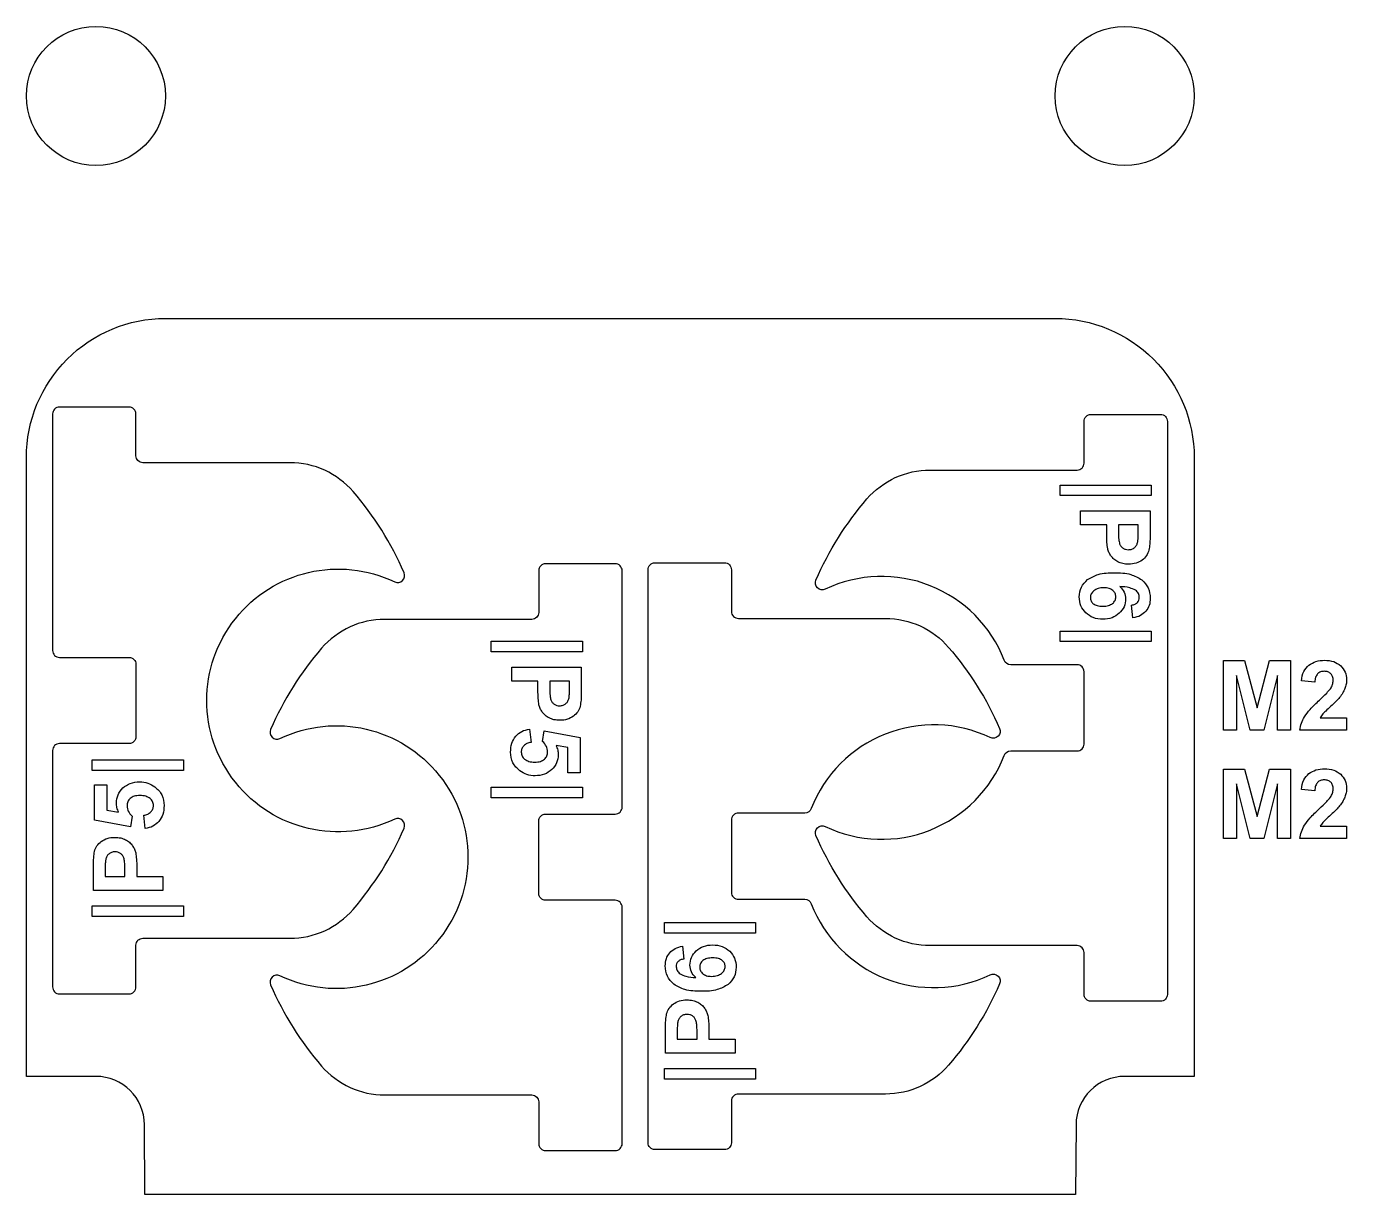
# Model space of a CAD drawing. Header units: millimetres. Extents: x -70 to 176, y 0 to 213.
# Drawn here: x -21 to 26.48, y 39.5 to 81.5 of the extents above; entities that cross this region are included whole.
import ezdxf

# ---------------------------------------------------------------- set-up
doc = ezdxf.new("R2010")
doc.units = ezdxf.units.MM
doc.layers.get('0').update_dxf_attribs({"linetype": 'CONTINUOUS'})

msp = doc.modelspace()

# ---------------------------------------------------------------- linework, layer by layer
for p, q in [((16.911, 63.576), (16.911, 64.081)), ((16.911, 64.081), (19.411, 64.081)), ((19.411, 64.081), (19.411, 63.271)), ((17.854, 63.576), (16.911, 63.576)), ((17.854, 63.247), (17.854, 63.576)), ((18.988, 63.576), (18.278, 63.576)), ((18.278, 63.576), (18.278, 63.3)), ((18.988, 63.332), (18.988, 63.576)), ((18.799, 60.233), (18.747, 60.697)), ((-3.544, 57.963), (-3.544, 58.468)), ((-3.544, 58.468), (-1.044, 58.468)), ((-1.044, 58.468), (-1.044, 57.658)), ((-2.601, 57.963), (-3.544, 57.963)), ((-2.601, 57.634), (-2.601, 57.963)), ((-1.467, 57.963), (-2.176, 57.963)), ((-2.176, 57.963), (-2.176, 57.687)), ((-1.467, 57.719), (-1.467, 57.963)), ((25.335, 57.923), (24.858, 57.971)), ((25.53, 56.646), (26.481, 56.646)), ((26.481, 56.646), (26.481, 56.201)), ((-2.901, 56.237), (-2.851, 55.76)), ((-2.435, 55.791), (-2.379, 56.179)), ((-2.379, 56.179), (-1.078, 55.934)), ((26.481, 56.201), (24.802, 56.201)), ((-1.526, 55.571), (-1.951, 55.646)), ((-1.526, 54.667), (-1.526, 55.571)), ((-1.078, 55.934), (-1.078, 54.667)), ((-1.078, 54.667), (-1.526, 54.667)), ((-18.555, 52.963), (-18.555, 54.23)), ((-18.555, 54.23), (-18.107, 54.23)), ((-18.107, 54.23), (-18.107, 53.326)), ((25.335, 54.021), (24.858, 54.069)), ((-18.107, 53.326), (-17.682, 53.251)), ((-17.254, 52.717), (-18.555, 52.963)), ((-17.198, 53.106), (-17.254, 52.717)), ((-16.732, 52.659), (-16.782, 53.137)), ((25.53, 52.744), (26.481, 52.744)), ((26.481, 52.744), (26.481, 52.299)), ((26.481, 52.299), (24.802, 52.299)), ((-18.589, 50.429), (-18.589, 51.239)), ((-18.167, 51.177), (-18.167, 50.934)), ((-18.167, 50.934), (-17.457, 50.934)), ((-17.457, 50.934), (-17.457, 51.21)), ((-17.032, 51.263), (-17.032, 50.934)), ((-17.032, 50.934), (-16.089, 50.934)), ((-16.089, 50.934), (-16.089, 50.429)), ((-16.089, 50.429), (-18.589, 50.429)), ((2.599, 48.433), (2.65, 47.969)), ((1.986, 44.585), (1.986, 45.395)), ((2.409, 45.334), (2.409, 45.09)), ((3.119, 45.09), (3.119, 45.366)), ((3.543, 45.419), (3.543, 45.09)), ((2.409, 45.09), (3.119, 45.09)), ((3.543, 45.09), (4.486, 45.09)), ((4.486, 45.09), (4.486, 44.585)), ((4.486, 44.585), (1.986, 44.585))]:
    msp.add_line(p, q)
for points in [[(-16, 71), (16, 71, -0.414214), (21, 66), (21, 43.743), (18.505, 43.75, 0.413444), (16.75, 42.01), (16.736, 39.502), (0, 39.5), (-16.736, 39.502), (-16.75, 42.01, 0.413444), (-18.505, 43.75), (-21, 43.743), (-21, 66, -0.414214)], [(-9.249, 49.756, 0.075336), (-7.416, 52.674, 0.693736), (-7.753, 52.999, -1.584018), (-7.753, 61.531, 0.693736), (-7.416, 61.856, 0.075336), (-9.249, 64.774, 0.218201), (-11.522, 65.815), (-16.81, 65.815, -0.414214), (-17.06, 66.065), (-17.06, 67.565, 0.414214), (-17.31, 67.815), (-19.81, 67.815, 0.414214), (-20.06, 67.565), (-20.06, 59.065, 0.414214), (-19.81, 58.815), (-17.31, 58.815, -0.414214), (-17.06, 58.565), (-17.06, 55.965, -0.414214), (-17.31, 55.715), (-19.81, 55.715, 0.414214), (-20.06, 55.465), (-20.06, 46.965, 0.414214), (-19.81, 46.715), (-17.31, 46.715, 0.414214), (-17.06, 46.965), (-17.06, 48.465, -0.414214), (-16.81, 48.715), (-11.522, 48.715, 0.218201)], [(7.732, 52.734, 0.436161), (14.169, 55.29, -0.309498), (14.402, 55.45), (16.789, 55.45, 0.414214), (17.039, 55.7), (17.039, 58.3, 0.414214), (16.789, 58.55), (14.402, 58.55, -0.309498), (14.169, 58.71, 0.436161), (7.732, 61.266, -0.693736), (7.395, 61.591, -0.075336), (9.229, 64.509, -0.218201), (11.501, 65.55), (16.789, 65.55, 0.414214), (17.039, 65.8), (17.039, 67.3, -0.414214), (17.289, 67.55), (19.789, 67.55, -0.414214), (20.039, 67.3), (20.039, 46.7, -0.414214), (19.789, 46.45), (17.289, 46.45, -0.414214), (17.039, 46.7), (17.039, 48.2, 0.414214), (16.789, 48.45), (11.501, 48.45, -0.218201), (9.229, 49.491, -0.075336), (7.395, 52.409, -0.693736)], [(13.665, 55.932, 0.436161), (7.229, 53.376, -0.309498), (6.995, 53.216), (4.608, 53.216, 0.414214), (4.358, 52.966), (4.358, 50.366, 0.414214), (4.608, 50.116), (6.995, 50.116, -0.309498), (7.229, 49.956, 0.436161), (13.665, 47.4, -0.693736), (14.002, 47.075, -0.075336), (12.169, 44.157, -0.218201), (9.896, 43.116), (4.608, 43.116, 0.414214), (4.358, 42.866), (4.358, 41.366, -0.414214), (4.108, 41.116), (1.608, 41.116, -0.414214), (1.358, 41.366), (1.358, 61.966, -0.414214), (1.608, 62.216), (4.108, 62.216, -0.414214), (4.358, 61.966), (4.358, 60.466, 0.414214), (4.608, 60.216), (9.896, 60.216, -0.218201), (12.169, 59.175, -0.075336), (14.002, 56.257, -0.693736)], [(-10.384, 59.141, 0.075336), (-12.217, 56.223, 0.693736), (-11.881, 55.898, -1.584018), (-11.881, 47.366, 0.693736), (-12.217, 47.041, 0.075336), (-10.384, 44.123, 0.218201), (-8.112, 43.082), (-2.824, 43.082, -0.414214), (-2.574, 42.832), (-2.574, 41.332, 0.414214), (-2.324, 41.082), (0.176, 41.082, 0.414214), (0.426, 41.332), (0.426, 49.832, 0.414214), (0.176, 50.082), (-2.324, 50.082, -0.414214), (-2.574, 50.332), (-2.574, 52.932, -0.414214), (-2.324, 53.182), (0.176, 53.182, 0.414214), (0.426, 53.432), (0.426, 61.932, 0.414214), (0.176, 62.182), (-2.324, 62.182, 0.414214), (-2.574, 61.932), (-2.574, 60.432, -0.414214), (-2.824, 60.182), (-8.112, 60.182, 0.218201)]]:
    msp.add_lwpolyline(points, format="xyb", close=True)
for points in [[(19.453, 64.631), (16.176, 64.631), (16.176, 65.012), (19.453, 65.012)], [(-1.001, 59.019), (-4.279, 59.019), (-4.279, 59.399), (-1.001, 59.399)], [(19.453, 59.383), (16.176, 59.383), (16.176, 59.763), (19.453, 59.763)], [(22.522, 58.169), (22.522, 56.201), (22.053, 56.201), (22.053, 58.701), (22.808, 58.701), (23.262, 56.996), (23.71, 58.701), (24.467, 58.701), (24.467, 56.201), (23.998, 56.201), (23.998, 58.169), (23.502, 56.201), (23.016, 56.201)], [(-18.632, 55.127), (-15.354, 55.127), (-15.354, 54.747), (-18.632, 54.747)], [(22.522, 54.267), (22.522, 52.299), (22.053, 52.299), (22.053, 54.799), (22.808, 54.799), (23.262, 53.094), (23.71, 54.799), (24.467, 54.799), (24.467, 52.299), (23.998, 52.299), (23.998, 54.267), (23.502, 52.299), (23.016, 52.299)], [(-1.001, 53.77), (-4.279, 53.77), (-4.279, 54.15), (-1.001, 54.15)], [(-18.632, 49.878), (-15.354, 49.878), (-15.354, 49.498), (-18.632, 49.498)], [(1.944, 49.284), (5.221, 49.284), (5.221, 48.903), (1.944, 48.903)], [(1.944, 44.035), (5.221, 44.035), (5.221, 43.654), (1.944, 43.654)]]:
    msp.add_lwpolyline(points, close=True)
for centre in [(-18.5, 79), (18.5, 79)]:
    msp.add_circle(centre, 2.5)
for points, knots in [([(17.89, 62.723), (17.879, 62.797), (17.855, 62.97), (17.854, 63.146), (17.854, 63.247)], [0, 0, 0, 0, 0.02228897, 0.05252903, 0.05252903, 0.05252903, 0.05252903]), ([(18.278, 63.3), (18.278, 63.216), (18.277, 63.082), (18.306, 62.95), (18.318, 62.901)], [0, 0, 0, 0, 0.02491697, 0.0402094, 0.0402094, 0.0402094, 0.0402094]), ([(18.971, 62.969), (18.976, 63.014), (18.989, 63.135), (18.988, 63.256), (18.988, 63.332)], [0, 0, 0, 0, 0.01365994, 0.03638733, 0.03638733, 0.03638733, 0.03638733]), ([(19.411, 63.271), (19.412, 63.144), (19.413, 62.942), (19.384, 62.744), (19.373, 62.67)], [0, 0, 0, 0, 0.03804021, 0.06021807, 0.06021807, 0.06021807, 0.06021807]), ([(18.008, 62.461), (17.981, 62.504), (17.929, 62.585), (17.902, 62.678), (17.89, 62.723)], [0, 0, 0, 0, 0.01496233, 0.02887549, 0.02887549, 0.02887549, 0.02887549]), ([(18.318, 62.901), (18.332, 62.869), (18.361, 62.807), (18.414, 62.764), (18.44, 62.743)], [0, 0, 0, 0, 0.0102881, 0.02022628, 0.02022628, 0.02022628, 0.02022628]), ([(18.44, 62.743), (18.47, 62.726), (18.53, 62.692), (18.599, 62.688), (18.635, 62.686)], [0, 0, 0, 0, 0.01000234, 0.02050238, 0.02050238, 0.02050238, 0.02050238]), ([(18.635, 62.686), (18.678, 62.689), (18.761, 62.694), (18.828, 62.743), (18.86, 62.766)], [0, 0, 0, 0, 0.01260906, 0.02432942, 0.02432942, 0.02432942, 0.02432942]), ([(18.86, 62.766), (18.887, 62.795), (18.941, 62.853), (18.961, 62.93), (18.971, 62.969)], [0, 0, 0, 0, 0.01159194, 0.02345664, 0.02345664, 0.02345664, 0.02345664]), ([(18.255, 62.249), (18.206, 62.278), (18.111, 62.334), (18.042, 62.42), (18.008, 62.461)], [0, 0, 0, 0, 0.0169151, 0.03276119, 0.03276119, 0.03276119, 0.03276119]), ([(18.642, 62.166), (18.57, 62.168), (18.436, 62.173), (18.312, 62.225), (18.255, 62.249)], [0, 0, 0, 0, 0.02129135, 0.03990052, 0.03990052, 0.03990052, 0.03990052]), ([(19.129, 62.311), (19.058, 62.268), (18.909, 62.178), (18.734, 62.17), (18.642, 62.166)], [0, 0, 0, 0, 0.02417586, 0.05151041, 0.05151041, 0.05151041, 0.05151041]), ([(19.373, 62.67), (19.348, 62.601), (19.298, 62.46), (19.186, 62.361), (19.129, 62.311)], [0, 0, 0, 0, 0.02166575, 0.04414519, 0.04414519, 0.04414519, 0.04414519]), ([(17.162, 61.613), (17.289, 61.684), (17.587, 61.85), (17.93, 61.854), (18.127, 61.857)], [0, 0, 0, 0, 0.0429103, 0.1008505, 0.1008505, 0.1008505, 0.1008505]), ([(18.127, 61.857), (18.329, 61.854), (18.682, 61.849), (18.987, 61.677), (19.117, 61.603)], [0, 0, 0, 0, 0.0594722, 0.1037321, 0.1037321, 0.1037321, 0.1037321]), ([(16.868, 60.991), (16.881, 61.111), (16.905, 61.353), (17.077, 61.526), (17.162, 61.613)], [0, 0, 0, 0, 0.03526542, 0.07072032, 0.07072032, 0.07072032, 0.07072032]), ([(17.753, 61.32), (17.682, 61.317), (17.552, 61.312), (17.442, 61.244), (17.393, 61.212)], [0, 0, 0, 0, 0.02087186, 0.0382252, 0.0382252, 0.0382252, 0.0382252]), ([(18.073, 61.224), (18.029, 61.252), (17.933, 61.314), (17.817, 61.318), (17.753, 61.32)], [0, 0, 0, 0, 0.01520119, 0.03392074, 0.03392074, 0.03392074, 0.03392074]), ([(18.891, 61.229), (18.822, 61.261), (18.643, 61.344), (18.444, 61.354), (18.323, 61.361)], [0, 0, 0, 0, 0.02268979, 0.05876223, 0.05876223, 0.05876223, 0.05876223]), ([(18.323, 61.361), (18.384, 61.298), (18.506, 61.174), (18.525, 61.001), (18.534, 60.916)], [0, 0, 0, 0, 0.02558779, 0.05058199, 0.05058199, 0.05058199, 0.05058199]), ([(19.117, 61.603), (19.206, 61.511), (19.384, 61.327), (19.409, 61.072), (19.421, 60.943)], [0, 0, 0, 0, 0.03702895, 0.07459568, 0.07459568, 0.07459568, 0.07459568]), ([(17.1, 60.413), (17.032, 60.494), (16.894, 60.662), (16.877, 60.879), (16.868, 60.991)], [0, 0, 0, 0, 0.03103943, 0.0636615, 0.0636615, 0.0636615, 0.0636615]), ([(17.393, 61.212), (17.355, 61.177), (17.285, 61.109), (17.272, 61.012), (17.265, 60.967)], [0, 0, 0, 0, 0.01494299, 0.02836977, 0.02836977, 0.02836977, 0.02836977]), ([(17.265, 60.967), (17.27, 60.924), (17.279, 60.838), (17.339, 60.776), (17.37, 60.745)], [0, 0, 0, 0, 0.01246728, 0.02513188, 0.02513188, 0.02513188, 0.02513188]), ([(18.068, 60.752), (18.101, 60.785), (18.166, 60.852), (18.176, 60.945), (18.181, 60.991)], [0, 0, 0, 0, 0.01370267, 0.02713622, 0.02713622, 0.02713622, 0.02713622]), ([(18.181, 60.991), (18.176, 61.035), (18.167, 61.125), (18.105, 61.191), (18.073, 61.224)], [0, 0, 0, 0, 0.01303156, 0.02639764, 0.02639764, 0.02639764, 0.02639764]), ([(18.534, 60.916), (18.524, 60.819), (18.504, 60.623), (18.372, 60.476), (18.306, 60.401)], [0, 0, 0, 0, 0.02844035, 0.05757029, 0.05757029, 0.05757029, 0.05757029]), ([(18.747, 60.697), (18.791, 60.704), (18.869, 60.716), (18.931, 60.764), (18.959, 60.786)], [0, 0, 0, 0, 0.01282169, 0.02327435, 0.02327435, 0.02327435, 0.02327435]), ([(19.027, 60.972), (19.021, 61.021), (19.007, 61.123), (18.93, 61.193), (18.891, 61.229)], [0, 0, 0, 0, 0.01441427, 0.02992719, 0.02992719, 0.02992719, 0.02992719]), ([(18.959, 60.786), (18.979, 60.812), (19.02, 60.867), (19.025, 60.936), (19.027, 60.972)], [0, 0, 0, 0, 0.00968897, 0.02018821, 0.02018821, 0.02018821, 0.02018821]), ([(19.421, 60.943), (19.416, 60.853), (19.405, 60.682), (19.308, 60.539), (19.262, 60.471)], [0, 0, 0, 0, 0.02633092, 0.05060556, 0.05060556, 0.05060556, 0.05060556]), ([(17.716, 60.187), (17.596, 60.195), (17.368, 60.209), (17.186, 60.347), (17.1, 60.413)], [0, 0, 0, 0, 0.03503035, 0.06686281, 0.06686281, 0.06686281, 0.06686281]), ([(17.37, 60.745), (17.414, 60.719), (17.519, 60.659), (17.641, 60.657), (17.711, 60.656)], [0, 0, 0, 0, 0.01525403, 0.03575285, 0.03575285, 0.03575285, 0.03575285]), ([(17.711, 60.656), (17.783, 60.658), (17.911, 60.66), (18.02, 60.724), (18.068, 60.752)], [0, 0, 0, 0, 0.02125915, 0.03752295, 0.03752295, 0.03752295, 0.03752295]), ([(18.306, 60.401), (18.222, 60.339), (18.047, 60.209), (17.829, 60.195), (17.716, 60.187)], [0, 0, 0, 0, 0.03070607, 0.06396667, 0.06396667, 0.06396667, 0.06396667]), ([(19.262, 60.471), (19.2, 60.414), (19.068, 60.293), (18.892, 60.254), (18.799, 60.233)], [0, 0, 0, 0, 0.02481317, 0.05288488, 0.05288488, 0.05288488, 0.05288488]), ([(24.858, 57.971), (24.876, 58.09), (24.908, 58.308), (25.058, 58.467), (25.126, 58.539)], [0, 0, 0, 0, 0.03510585, 0.06412971, 0.06412971, 0.06412971, 0.06412971]), ([(25.126, 58.539), (25.208, 58.589), (25.38, 58.694), (25.583, 58.705), (25.688, 58.711)], [0, 0, 0, 0, 0.02842843, 0.05967807, 0.05967807, 0.05967807, 0.05967807]), ([(25.688, 58.711), (25.802, 58.705), (26.016, 58.694), (26.189, 58.57), (26.27, 58.512)], [0, 0, 0, 0, 0.03341498, 0.0626465, 0.0626465, 0.0626465, 0.0626465]), ([(26.27, 58.512), (26.332, 58.441), (26.456, 58.298), (26.473, 58.11), (26.481, 58.015)], [0, 0, 0, 0, 0.02743159, 0.05518227, 0.05518227, 0.05518227, 0.05518227]), ([(25.438, 58.223), (25.411, 58.185), (25.35, 58.095), (25.341, 57.985), (25.335, 57.923)], [0, 0, 0, 0, 0.01390777, 0.03218833, 0.03218833, 0.03218833, 0.03218833]), ([(25.677, 58.314), (25.63, 58.311), (25.541, 58.305), (25.471, 58.25), (25.438, 58.223)], [0, 0, 0, 0, 0.01366022, 0.02607638, 0.02607638, 0.02607638, 0.02607638]), ([(25.914, 58.228), (25.882, 58.253), (25.812, 58.306), (25.723, 58.311), (25.677, 58.314)], [0, 0, 0, 0, 0.01211803, 0.02582416, 0.02582416, 0.02582416, 0.02582416]), ([(25.902, 57.688), (25.93, 57.736), (25.985, 57.826), (25.996, 57.932), (26.001, 57.981)], [0, 0, 0, 0, 0.01651125, 0.03129993, 0.03129993, 0.03129993, 0.03129993]), ([(26.001, 57.981), (25.998, 58.03), (25.994, 58.121), (25.94, 58.194), (25.914, 58.228)], [0, 0, 0, 0, 0.01433804, 0.02663695, 0.02663695, 0.02663695, 0.02663695]), ([(26.481, 58.015), (26.479, 57.96), (26.474, 57.85), (26.439, 57.746), (26.421, 57.694)], [0, 0, 0, 0, 0.01654706, 0.03285932, 0.03285932, 0.03285932, 0.03285932]), ([(-2.565, 57.111), (-2.575, 57.184), (-2.6, 57.358), (-2.6, 57.533), (-2.601, 57.634)], [0, 0, 0, 0, 0.02228897, 0.05252903, 0.05252903, 0.05252903, 0.05252903]), ([(-2.176, 57.687), (-2.177, 57.604), (-2.178, 57.469), (-2.148, 57.338), (-2.137, 57.288)], [0, 0, 0, 0, 0.02491697, 0.0402094, 0.0402094, 0.0402094, 0.0402094]), ([(-1.484, 57.356), (-1.479, 57.401), (-1.466, 57.522), (-1.466, 57.644), (-1.467, 57.719)], [0, 0, 0, 0, 0.01365994, 0.03638733, 0.03638733, 0.03638733, 0.03638733]), ([(-1.044, 57.658), (-1.043, 57.531), (-1.041, 57.33), (-1.071, 57.131), (-1.081, 57.058)], [0, 0, 0, 0, 0.03804021, 0.06021807, 0.06021807, 0.06021807, 0.06021807]), ([(25.504, 57.279), (25.594, 57.361), (25.734, 57.49), (25.857, 57.635), (25.902, 57.688)], [0, 0, 0, 0, 0.03639085, 0.05708948, 0.05708948, 0.05708948, 0.05708948]), ([(26.421, 57.694), (26.396, 57.641), (26.344, 57.527), (26.269, 57.427), (26.229, 57.374)], [0, 0, 0, 0, 0.01747406, 0.03738392, 0.03738392, 0.03738392, 0.03738392]), ([(-2.446, 56.849), (-2.474, 56.891), (-2.526, 56.973), (-2.552, 57.066), (-2.565, 57.111)], [0, 0, 0, 0, 0.01496233, 0.02887549, 0.02887549, 0.02887549, 0.02887549]), ([(-2.137, 57.288), (-2.122, 57.256), (-2.093, 57.194), (-2.04, 57.151), (-2.014, 57.13)], [0, 0, 0, 0, 0.0102881, 0.02022628, 0.02022628, 0.02022628, 0.02022628]), ([(-2.014, 57.13), (-1.985, 57.114), (-1.924, 57.079), (-1.855, 57.075), (-1.82, 57.073)], [0, 0, 0, 0, 0.01000234, 0.02050238, 0.02050238, 0.02050238, 0.02050238]), ([(-1.82, 57.073), (-1.777, 57.076), (-1.694, 57.081), (-1.627, 57.13), (-1.595, 57.153)], [0, 0, 0, 0, 0.01260906, 0.02432942, 0.02432942, 0.02432942, 0.02432942]), ([(-1.595, 57.153), (-1.568, 57.182), (-1.514, 57.24), (-1.494, 57.317), (-1.484, 57.356)], [0, 0, 0, 0, 0.01159194, 0.02345664, 0.02345664, 0.02345664, 0.02345664]), ([(-1.081, 57.058), (-1.106, 56.989), (-1.157, 56.848), (-1.269, 56.748), (-1.326, 56.698)], [0, 0, 0, 0, 0.02166575, 0.04414519, 0.04414519, 0.04414519, 0.04414519]), ([(24.965, 56.679), (25.031, 56.769), (25.19, 56.986), (25.388, 57.17), (25.504, 57.279)], [0, 0, 0, 0, 0.03320583, 0.08076133, 0.08076133, 0.08076133, 0.08076133]), ([(25.915, 57.055), (25.853, 56.998), (25.755, 56.909), (25.662, 56.814), (25.628, 56.779)], [0, 0, 0, 0, 0.02535236, 0.03986787, 0.03986787, 0.03986787, 0.03986787]), ([(26.229, 57.374), (26.189, 57.328), (26.091, 57.216), (25.981, 57.115), (25.915, 57.055)], [0, 0, 0, 0, 0.01820211, 0.044767, 0.044767, 0.044767, 0.044767]), ([(-2.2, 56.636), (-2.249, 56.665), (-2.344, 56.722), (-2.413, 56.807), (-2.446, 56.849)], [0, 0, 0, 0, 0.0169151, 0.03276119, 0.03276119, 0.03276119, 0.03276119]), ([(-1.813, 56.553), (-1.885, 56.555), (-2.019, 56.56), (-2.142, 56.612), (-2.2, 56.636)], [0, 0, 0, 0, 0.02129135, 0.03990052, 0.03990052, 0.03990052, 0.03990052]), ([(-1.326, 56.698), (-1.396, 56.656), (-1.546, 56.566), (-1.72, 56.557), (-1.813, 56.553)], [0, 0, 0, 0, 0.02417586, 0.05151041, 0.05151041, 0.05151041, 0.05151041]), ([(24.802, 56.201), (24.816, 56.284), (24.844, 56.453), (24.925, 56.603), (24.965, 56.679)], [0, 0, 0, 0, 0.02517647, 0.05086638, 0.05086638, 0.05086638, 0.05086638]), ([(25.628, 56.779), (25.609, 56.757), (25.573, 56.715), (25.544, 56.668), (25.53, 56.646)], [0, 0, 0, 0, 0.00868252, 0.01654578, 0.01654578, 0.01654578, 0.01654578]), ([(-3.401, 55.977), (-3.332, 56.042), (-3.191, 56.177), (-2.999, 56.217), (-2.901, 56.237)], [0, 0, 0, 0, 0.02790433, 0.05738376, 0.05738376, 0.05738376, 0.05738376]), ([(-3.586, 55.412), (-3.58, 55.52), (-3.569, 55.725), (-3.455, 55.896), (-3.401, 55.977)], [0, 0, 0, 0, 0.03176234, 0.06040899, 0.06040899, 0.06040899, 0.06040899]), ([(-3.108, 55.639), (-3.136, 55.604), (-3.19, 55.536), (-3.199, 55.45), (-3.203, 55.407)], [0, 0, 0, 0, 0.01294798, 0.02553594, 0.02553594, 0.02553594, 0.02553594]), ([(-2.851, 55.76), (-2.902, 55.751), (-2.998, 55.733), (-3.073, 55.669), (-3.108, 55.639)], [0, 0, 0, 0, 0.01507093, 0.02882651, 0.02882651, 0.02882651, 0.02882651]), ([(-2.253, 55.421), (-2.262, 55.489), (-2.281, 55.632), (-2.382, 55.736), (-2.435, 55.791)], [0, 0, 0, 0, 0.02009321, 0.04225919, 0.04225919, 0.04225919, 0.04225919]), ([(-1.951, 55.646), (-1.928, 55.593), (-1.882, 55.488), (-1.874, 55.374), (-1.871, 55.318)], [0, 0, 0, 0, 0.01727983, 0.03394235, 0.03394235, 0.03394235, 0.03394235]), ([(-3.256, 54.735), (-3.352, 54.825), (-3.548, 55.009), (-3.574, 55.276), (-3.586, 55.412)], [0, 0, 0, 0, 0.03825618, 0.07771557, 0.07771557, 0.07771557, 0.07771557]), ([(-3.203, 55.407), (-3.197, 55.359), (-3.186, 55.26), (-3.116, 55.189), (-3.081, 55.153)], [0, 0, 0, 0, 0.0141871, 0.02892179, 0.02892179, 0.02892179, 0.02892179]), ([(-3.081, 55.153), (-3.031, 55.123), (-2.919, 55.054), (-2.787, 55.051), (-2.713, 55.049)], [0, 0, 0, 0, 0.01716005, 0.03878273, 0.03878273, 0.03878273, 0.03878273]), ([(-2.713, 55.049), (-2.644, 55.051), (-2.519, 55.055), (-2.415, 55.122), (-2.368, 55.152)], [0, 0, 0, 0, 0.02030856, 0.03664588, 0.03664588, 0.03664588, 0.03664588]), ([(-2.368, 55.152), (-2.334, 55.19), (-2.266, 55.266), (-2.257, 55.368), (-2.253, 55.421)], [0, 0, 0, 0, 0.01468016, 0.02993947, 0.02993947, 0.02993947, 0.02993947]), ([(-1.871, 55.318), (-1.881, 55.216), (-1.9, 55.011), (-2.035, 54.856), (-2.103, 54.778)], [0, 0, 0, 0, 0.03002457, 0.06015237, 0.06015237, 0.06015237, 0.06015237]), ([(-2.705, 54.556), (-2.805, 54.563), (-3.003, 54.578), (-3.172, 54.683), (-3.256, 54.735)], [0, 0, 0, 0, 0.02954471, 0.0587, 0.0587, 0.0587, 0.0587]), ([(-2.103, 54.778), (-2.188, 54.713), (-2.366, 54.578), (-2.589, 54.564), (-2.705, 54.556)], [0, 0, 0, 0, 0.03140768, 0.06541454, 0.06541454, 0.06541454, 0.06541454]), ([(24.858, 54.069), (24.876, 54.188), (24.908, 54.406), (25.058, 54.565), (25.126, 54.637)], [0, 0, 0, 0, 0.03510585, 0.06412971, 0.06412971, 0.06412971, 0.06412971]), ([(25.126, 54.637), (25.208, 54.687), (25.38, 54.793), (25.583, 54.804), (25.688, 54.809)], [0, 0, 0, 0, 0.02842841, 0.05967805, 0.05967805, 0.05967805, 0.05967805]), ([(25.688, 54.809), (25.802, 54.803), (26.016, 54.793), (26.189, 54.668), (26.27, 54.61)], [0, 0, 0, 0, 0.03341498, 0.06264648, 0.06264648, 0.06264648, 0.06264648]), ([(26.27, 54.61), (26.332, 54.539), (26.456, 54.396), (26.473, 54.208), (26.481, 54.114)], [0, 0, 0, 0, 0.02743159, 0.05518227, 0.05518227, 0.05518227, 0.05518227]), ([(-17.53, 54.119), (-17.445, 54.184), (-17.267, 54.318), (-17.044, 54.333), (-16.928, 54.341)], [0, 0, 0, 0, 0.03140768, 0.06541454, 0.06541454, 0.06541454, 0.06541454]), ([(-16.928, 54.341), (-16.829, 54.334), (-16.63, 54.319), (-16.461, 54.214), (-16.378, 54.162)], [0, 0, 0, 0, 0.02954471, 0.0587, 0.0587, 0.0587, 0.0587]), ([(-16.378, 54.162), (-16.281, 54.072), (-16.085, 53.888), (-16.06, 53.621), (-16.047, 53.485)], [0, 0, 0, 0, 0.03825618, 0.07771557, 0.07771557, 0.07771557, 0.07771557]), ([(25.438, 54.322), (25.411, 54.283), (25.35, 54.193), (25.341, 54.084), (25.335, 54.021)], [0, 0, 0, 0, 0.01390777, 0.03218833, 0.03218833, 0.03218833, 0.03218833]), ([(25.677, 54.412), (25.63, 54.409), (25.541, 54.403), (25.471, 54.348), (25.438, 54.322)], [0, 0, 0, 0, 0.01366022, 0.02607638, 0.02607638, 0.02607638, 0.02607638]), ([(25.914, 54.326), (25.882, 54.351), (25.812, 54.404), (25.723, 54.409), (25.677, 54.412)], [0, 0, 0, 0, 0.01211801, 0.02582414, 0.02582414, 0.02582414, 0.02582414]), ([(26.001, 54.079), (25.998, 54.128), (25.994, 54.22), (25.94, 54.292), (25.914, 54.326)], [0, 0, 0, 0, 0.01433798, 0.02663693, 0.02663693, 0.02663693, 0.02663693]), ([(-17.762, 53.579), (-17.753, 53.681), (-17.733, 53.886), (-17.598, 54.041), (-17.53, 54.119)], [0, 0, 0, 0, 0.03002457, 0.06015237, 0.06015237, 0.06015237, 0.06015237]), ([(-17.265, 53.745), (-17.299, 53.707), (-17.367, 53.631), (-17.376, 53.528), (-17.38, 53.476)], [0, 0, 0, 0, 0.01468016, 0.02993947, 0.02993947, 0.02993947, 0.02993947]), ([(-16.92, 53.848), (-16.989, 53.846), (-17.114, 53.842), (-17.219, 53.775), (-17.265, 53.745)], [0, 0, 0, 0, 0.02030856, 0.03664588, 0.03664588, 0.03664588, 0.03664588]), ([(-16.552, 53.744), (-16.602, 53.774), (-16.714, 53.843), (-16.846, 53.846), (-16.92, 53.848)], [0, 0, 0, 0, 0.01716005, 0.03878273, 0.03878273, 0.03878273, 0.03878273]), ([(-16.43, 53.49), (-16.436, 53.538), (-16.447, 53.637), (-16.517, 53.708), (-16.552, 53.744)], [0, 0, 0, 0, 0.0141871, 0.02892179, 0.02892179, 0.02892179, 0.02892179]), ([(25.504, 53.377), (25.594, 53.459), (25.734, 53.588), (25.857, 53.733), (25.902, 53.786)], [0, 0, 0, 0, 0.03639083, 0.05708944, 0.05708944, 0.05708944, 0.05708944]), ([(25.902, 53.786), (25.93, 53.834), (25.985, 53.925), (25.996, 54.03), (26.001, 54.079)], [0, 0, 0, 0, 0.01651125, 0.03129999, 0.03129999, 0.03129999, 0.03129999]), ([(26.421, 53.792), (26.396, 53.739), (26.344, 53.625), (26.269, 53.526), (26.229, 53.472)], [0, 0, 0, 0, 0.01747406, 0.0373839, 0.0373839, 0.0373839, 0.0373839]), ([(26.481, 54.114), (26.479, 54.058), (26.474, 53.948), (26.439, 53.844), (26.421, 53.792)], [0, 0, 0, 0, 0.01654706, 0.03285932, 0.03285932, 0.03285932, 0.03285932]), ([(-17.682, 53.251), (-17.706, 53.304), (-17.751, 53.409), (-17.759, 53.523), (-17.762, 53.579)], [0, 0, 0, 0, 0.01727983, 0.03394235, 0.03394235, 0.03394235, 0.03394235]), ([(-17.38, 53.476), (-17.371, 53.408), (-17.352, 53.265), (-17.251, 53.161), (-17.198, 53.106)], [0, 0, 0, 0, 0.02009321, 0.04225919, 0.04225919, 0.04225919, 0.04225919]), ([(-16.782, 53.137), (-16.731, 53.146), (-16.635, 53.164), (-16.561, 53.228), (-16.525, 53.258)], [0, 0, 0, 0, 0.01507093, 0.02882651, 0.02882651, 0.02882651, 0.02882651]), ([(-16.525, 53.258), (-16.498, 53.292), (-16.443, 53.361), (-16.435, 53.447), (-16.43, 53.49)], [0, 0, 0, 0, 0.01294798, 0.02553594, 0.02553594, 0.02553594, 0.02553594]), ([(-16.047, 53.485), (-16.053, 53.377), (-16.064, 53.172), (-16.178, 53.001), (-16.233, 52.92)], [0, 0, 0, 0, 0.03176234, 0.06040899, 0.06040899, 0.06040899, 0.06040899]), ([(24.965, 52.777), (25.031, 52.867), (25.19, 53.085), (25.388, 53.269), (25.504, 53.377)], [0, 0, 0, 0, 0.03320591, 0.08076138, 0.08076138, 0.08076138, 0.08076138]), ([(26.229, 53.472), (26.189, 53.427), (26.091, 53.314), (25.981, 53.213), (25.915, 53.153)], [0, 0, 0, 0, 0.01820213, 0.044767, 0.044767, 0.044767, 0.044767]), ([(-16.233, 52.92), (-16.301, 52.855), (-16.443, 52.72), (-16.634, 52.68), (-16.732, 52.659)], [0, 0, 0, 0, 0.02790433, 0.05738376, 0.05738376, 0.05738376, 0.05738376]), ([(24.802, 52.299), (24.816, 52.383), (24.844, 52.551), (24.925, 52.701), (24.965, 52.777)], [0, 0, 0, 0, 0.02517644, 0.05086635, 0.05086635, 0.05086635, 0.05086635]), ([(25.628, 52.877), (25.609, 52.855), (25.573, 52.813), (25.544, 52.766), (25.53, 52.744)], [0, 0, 0, 0, 0.0086825, 0.01654578, 0.01654578, 0.01654578, 0.01654578]), ([(25.915, 53.153), (25.853, 53.097), (25.755, 53.007), (25.662, 52.912), (25.628, 52.877)], [0, 0, 0, 0, 0.0253524, 0.03986789, 0.03986789, 0.03986789, 0.03986789]), ([(-18.307, 52.199), (-18.237, 52.241), (-18.088, 52.331), (-17.913, 52.34), (-17.82, 52.344)], [0, 0, 0, 0, 0.02417586, 0.05151041, 0.05151041, 0.05151041, 0.05151041]), ([(-17.82, 52.344), (-17.749, 52.341), (-17.614, 52.337), (-17.491, 52.285), (-17.433, 52.26)], [0, 0, 0, 0, 0.02129135, 0.03990052, 0.03990052, 0.03990052, 0.03990052]), ([(-17.433, 52.26), (-17.384, 52.231), (-17.289, 52.175), (-17.22, 52.09), (-17.187, 52.048)], [0, 0, 0, 0, 0.0169151, 0.03276119, 0.03276119, 0.03276119, 0.03276119]), ([(-18.589, 51.239), (-18.59, 51.366), (-18.592, 51.567), (-18.563, 51.766), (-18.552, 51.839)], [0, 0, 0, 0, 0.03804021, 0.06021807, 0.06021807, 0.06021807, 0.06021807]), ([(-18.552, 51.839), (-18.527, 51.908), (-18.476, 52.049), (-18.364, 52.148), (-18.307, 52.199)], [0, 0, 0, 0, 0.02166575, 0.04414519, 0.04414519, 0.04414519, 0.04414519]), ([(-17.814, 51.824), (-17.856, 51.821), (-17.939, 51.816), (-18.006, 51.767), (-18.039, 51.744)], [0, 0, 0, 0, 0.01260906, 0.02432942, 0.02432942, 0.02432942, 0.02432942]), ([(-17.619, 51.767), (-17.649, 51.783), (-17.709, 51.817), (-17.778, 51.822), (-17.814, 51.824)], [0, 0, 0, 0, 0.01000234, 0.02050238, 0.02050238, 0.02050238, 0.02050238]), ([(-17.496, 51.609), (-17.511, 51.64), (-17.54, 51.703), (-17.593, 51.746), (-17.619, 51.767)], [0, 0, 0, 0, 0.0102881, 0.02022628, 0.02022628, 0.02022628, 0.02022628]), ([(-17.187, 52.048), (-17.16, 52.006), (-17.107, 51.924), (-17.081, 51.831), (-17.068, 51.786)], [0, 0, 0, 0, 0.01496233, 0.02887549, 0.02887549, 0.02887549, 0.02887549]), ([(-17.068, 51.786), (-17.058, 51.713), (-17.033, 51.539), (-17.033, 51.364), (-17.032, 51.263)], [0, 0, 0, 0, 0.02228897, 0.05252903, 0.05252903, 0.05252903, 0.05252903]), ([(-18.149, 51.541), (-18.154, 51.495), (-18.167, 51.375), (-18.167, 51.253), (-18.167, 51.177)], [0, 0, 0, 0, 0.01365994, 0.03638733, 0.03638733, 0.03638733, 0.03638733]), ([(-18.039, 51.744), (-18.065, 51.715), (-18.12, 51.657), (-18.139, 51.58), (-18.149, 51.541)], [0, 0, 0, 0, 0.01159194, 0.02345664, 0.02345664, 0.02345664, 0.02345664]), ([(-17.457, 51.21), (-17.456, 51.293), (-17.455, 51.428), (-17.485, 51.559), (-17.496, 51.609)], [0, 0, 0, 0, 0.02491697, 0.0402094, 0.0402094, 0.0402094, 0.0402094]), ([(2.136, 48.195), (2.198, 48.252), (2.33, 48.373), (2.505, 48.412), (2.599, 48.433)], [0, 0, 0, 0, 0.02481317, 0.05288488, 0.05288488, 0.05288488, 0.05288488]), ([(3.091, 48.265), (3.175, 48.327), (3.35, 48.457), (3.568, 48.471), (3.681, 48.479)], [0, 0, 0, 0, 0.03070607, 0.06396667, 0.06396667, 0.06396667, 0.06396667]), ([(3.681, 48.479), (3.801, 48.471), (4.029, 48.457), (4.211, 48.319), (4.297, 48.254)], [0, 0, 0, 0, 0.03503035, 0.06686281, 0.06686281, 0.06686281, 0.06686281]), ([(1.976, 47.723), (1.982, 47.813), (1.992, 47.985), (2.089, 48.127), (2.136, 48.195)], [0, 0, 0, 0, 0.02633092, 0.05060556, 0.05060556, 0.05060556, 0.05060556]), ([(2.65, 47.969), (2.607, 47.962), (2.528, 47.95), (2.466, 47.902), (2.438, 47.88)], [0, 0, 0, 0, 0.01282169, 0.02327435, 0.02327435, 0.02327435, 0.02327435]), ([(2.863, 47.75), (2.873, 47.847), (2.893, 48.043), (3.025, 48.19), (3.091, 48.265)], [0, 0, 0, 0, 0.02844035, 0.05757029, 0.05757029, 0.05757029, 0.05757029]), ([(3.687, 48.01), (3.614, 48.008), (3.487, 48.006), (3.377, 47.942), (3.329, 47.914)], [0, 0, 0, 0, 0.02125915, 0.03752295, 0.03752295, 0.03752295, 0.03752295]), ([(4.028, 47.921), (3.983, 47.947), (3.878, 48.007), (3.756, 48.009), (3.687, 48.01)], [0, 0, 0, 0, 0.01525403, 0.03575285, 0.03575285, 0.03575285, 0.03575285]), ([(4.297, 48.254), (4.365, 48.172), (4.503, 48.004), (4.52, 47.787), (4.529, 47.675)], [0, 0, 0, 0, 0.03103943, 0.0636615, 0.0636615, 0.0636615, 0.0636615]), ([(2.28, 47.063), (2.191, 47.155), (2.013, 47.339), (1.988, 47.595), (1.976, 47.723)], [0, 0, 0, 0, 0.03702895, 0.07459568, 0.07459568, 0.07459568, 0.07459568]), ([(2.438, 47.88), (2.418, 47.854), (2.377, 47.799), (2.372, 47.73), (2.37, 47.694)], [0, 0, 0, 0, 0.00968897, 0.02018821, 0.02018821, 0.02018821, 0.02018821]), ([(2.37, 47.694), (2.377, 47.645), (2.39, 47.543), (2.467, 47.473), (2.507, 47.438)], [0, 0, 0, 0, 0.01441427, 0.02992719, 0.02992719, 0.02992719, 0.02992719]), ([(3.074, 47.305), (3.013, 47.368), (2.891, 47.492), (2.872, 47.665), (2.863, 47.75)], [0, 0, 0, 0, 0.02558779, 0.05058199, 0.05058199, 0.05058199, 0.05058199]), ([(3.329, 47.914), (3.296, 47.881), (3.231, 47.814), (3.221, 47.721), (3.216, 47.675)], [0, 0, 0, 0, 0.01370267, 0.02713622, 0.02713622, 0.02713622, 0.02713622]), ([(3.216, 47.675), (3.221, 47.631), (3.23, 47.541), (3.293, 47.475), (3.324, 47.442)], [0, 0, 0, 0, 0.01303156, 0.02639764, 0.02639764, 0.02639764, 0.02639764]), ([(4.005, 47.454), (4.042, 47.489), (4.112, 47.557), (4.125, 47.654), (4.132, 47.699)], [0, 0, 0, 0, 0.01494299, 0.02836977, 0.02836977, 0.02836977, 0.02836977]), ([(4.132, 47.699), (4.127, 47.742), (4.118, 47.828), (4.058, 47.89), (4.028, 47.921)], [0, 0, 0, 0, 0.01246728, 0.02513188, 0.02513188, 0.02513188, 0.02513188]), ([(4.529, 47.675), (4.517, 47.555), (4.492, 47.313), (4.321, 47.14), (4.235, 47.053)], [0, 0, 0, 0, 0.03526542, 0.07072032, 0.07072032, 0.07072032, 0.07072032]), ([(3.271, 46.809), (3.068, 46.812), (2.715, 46.817), (2.41, 46.989), (2.28, 47.063)], [0, 0, 0, 0, 0.0594722, 0.1037321, 0.1037321, 0.1037321, 0.1037321]), ([(2.507, 47.438), (2.576, 47.405), (2.755, 47.322), (2.953, 47.312), (3.074, 47.305)], [0, 0, 0, 0, 0.02268979, 0.05876223, 0.05876223, 0.05876223, 0.05876223]), ([(4.235, 47.053), (4.108, 46.982), (3.811, 46.816), (3.468, 46.812), (3.271, 46.809)], [0, 0, 0, 0, 0.0429103, 0.1008505, 0.1008505, 0.1008505, 0.1008505]), ([(3.324, 47.442), (3.368, 47.414), (3.465, 47.352), (3.58, 47.348), (3.644, 47.346)], [0, 0, 0, 0, 0.01520119, 0.03392074, 0.03392074, 0.03392074, 0.03392074]), ([(3.644, 47.346), (3.715, 47.349), (3.845, 47.354), (3.955, 47.422), (4.005, 47.454)], [0, 0, 0, 0, 0.02087186, 0.0382252, 0.0382252, 0.0382252, 0.0382252]), ([(2.024, 45.996), (2.049, 46.065), (2.099, 46.206), (2.212, 46.305), (2.269, 46.355)], [0, 0, 0, 0, 0.02166575, 0.04414519, 0.04414519, 0.04414519, 0.04414519]), ([(2.269, 46.355), (2.339, 46.398), (2.488, 46.488), (2.663, 46.496), (2.756, 46.5)], [0, 0, 0, 0, 0.02417586, 0.05151041, 0.05151041, 0.05151041, 0.05151041]), ([(2.756, 46.5), (2.827, 46.498), (2.961, 46.493), (3.085, 46.441), (3.143, 46.417)], [0, 0, 0, 0, 0.02129135, 0.03990052, 0.03990052, 0.03990052, 0.03990052]), ([(3.143, 46.417), (3.192, 46.388), (3.286, 46.332), (3.356, 46.246), (3.389, 46.205)], [0, 0, 0, 0, 0.0169151, 0.03276119, 0.03276119, 0.03276119, 0.03276119]), ([(3.389, 46.205), (3.416, 46.162), (3.469, 46.081), (3.495, 45.988), (3.508, 45.943)], [0, 0, 0, 0, 0.01496233, 0.02887549, 0.02887549, 0.02887549, 0.02887549]), ([(1.986, 45.395), (1.985, 45.522), (1.984, 45.724), (2.013, 45.922), (2.024, 45.996)], [0, 0, 0, 0, 0.03804021, 0.06021807, 0.06021807, 0.06021807, 0.06021807]), ([(2.426, 45.697), (2.421, 45.652), (2.408, 45.531), (2.409, 45.41), (2.409, 45.334)], [0, 0, 0, 0, 0.01365994, 0.03638733, 0.03638733, 0.03638733, 0.03638733]), ([(2.537, 45.9), (2.51, 45.871), (2.456, 45.813), (2.436, 45.736), (2.426, 45.697)], [0, 0, 0, 0, 0.01159194, 0.02345664, 0.02345664, 0.02345664, 0.02345664]), ([(2.762, 45.98), (2.719, 45.977), (2.637, 45.972), (2.57, 45.924), (2.537, 45.9)], [0, 0, 0, 0, 0.01260906, 0.02432942, 0.02432942, 0.02432942, 0.02432942]), ([(2.957, 45.923), (2.927, 45.94), (2.867, 45.974), (2.798, 45.978), (2.762, 45.98)], [0, 0, 0, 0, 0.01000234, 0.02050238, 0.02050238, 0.02050238, 0.02050238]), ([(3.08, 45.765), (3.065, 45.797), (3.036, 45.859), (2.983, 45.902), (2.957, 45.923)], [0, 0, 0, 0, 0.0102881, 0.02022628, 0.02022628, 0.02022628, 0.02022628]), ([(3.119, 45.366), (3.119, 45.45), (3.12, 45.585), (3.091, 45.716), (3.08, 45.765)], [0, 0, 0, 0, 0.02491697, 0.0402094, 0.0402094, 0.0402094, 0.0402094]), ([(3.508, 45.943), (3.518, 45.869), (3.542, 45.696), (3.543, 45.52), (3.543, 45.419)], [0, 0, 0, 0, 0.02228897, 0.05252903, 0.05252903, 0.05252903, 0.05252903])]:
    msp.add_open_spline(points, degree=3, knots=knots)

doc.saveas('drawing.dxf')
